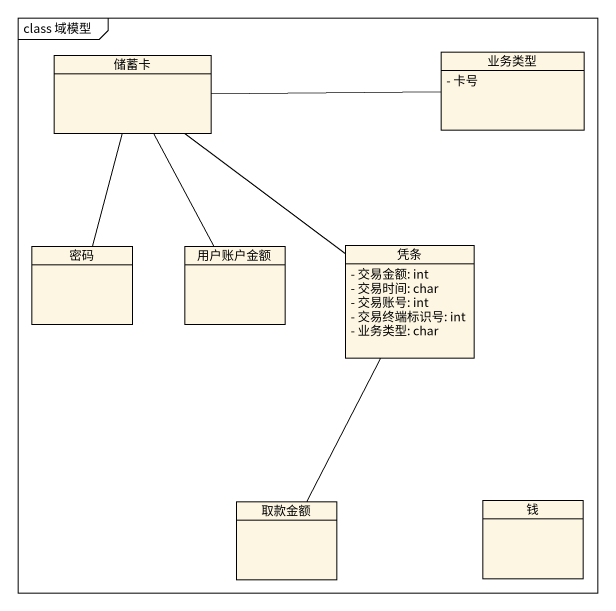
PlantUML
@startuml
mainframe class 域模型
hide circle
hide empty members
skinparam classAttributeIconSize 0
class 储蓄卡
class 业务类型 {
  - 卡号
}
class 密码
class 用户账户金额
class 凭条 {
  - 交易金额: int
  - 交易时间: char
  - 交易账号: int
  - 交易终端标识号: int
  - 业务类型: char
}
class 取款金额
class 钱
储蓄卡 -right- 业务类型
储蓄卡 -- 密码
储蓄卡 -- 用户账户金额
储蓄卡 -- 凭条
凭条 -- 取款金额
@enduml
